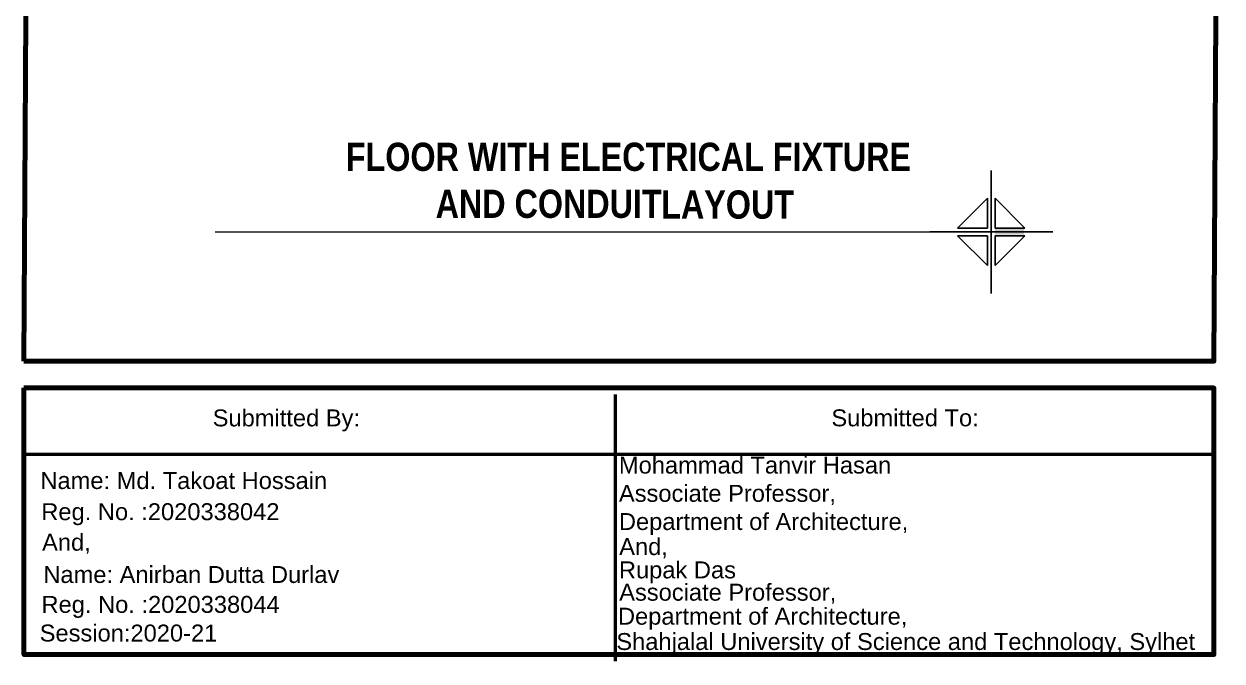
# Model space of a CAD drawing. Header units: inches. Extents: x 4161 to 8381, y 472 to 1500.
# Drawn here: x 5892 to 6590, y 477 to 848 of the extents above; entities that cross this region are included whole.
import ezdxf

# ---------------------------------------------------------------- set-up
doc = ezdxf.new("R2010")
doc.units = ezdxf.units.IN
doc.header["$MEASUREMENT"] = 0
doc.layers.get('0').update_dxf_attribs({"lineweight": 35})
for name, color, linetype in [('5.Texts', 50, 'Continuous'), ('rod', 252, 'Continuous'), ('tex', 21, 'Continuous')]:
    doc.layers.add(name, color=color, linetype=linetype)
doc.layers.add('Box', color=7, linetype='Continuous', lineweight=15)
doc.styles.get("Standard").update_dxf_attribs({"font": 'arial.ttf'})

# ---------------------------------------------------------------- blocks, each defined once
blk = doc.blocks.new('Title Box 2.0')
at = {"lineweight": 50, "ltscale": 0.5}
for p, q in [((5341.21, 665.14), (5341.21, 509.77)), ((4996.97, 630.33), (5689.78, 630.33))]:
    blk.add_line(p, q, dxfattribs=at)
at = {"lineweight": 100, "ltscale": 0.5}
for points in [[(4996.97, 684.44), (5689.78, 684.44), (5694.53, 1520.13), (5001.72, 1520.13), (4996.97, 684.44)], [(4996.97, 668.9), (4996.97, 513.53), (5689.78, 513.53), (5689.78, 668.9), (4996.97, 668.9)]]:
    blk.add_lwpolyline(points, dxfattribs=at)
at = {"color": 2, "insert": (5343.53, 554.81), "char_height": 9.8648, "width": 131.4114, "attachment_point": 1}
blk.add_mtext('Associate Professor,', dxfattribs=at)
at = {"layer": '5.Texts', "color": 2, "true_color": 0xf1eb1f}
for s, height, p in [('And,', 9.865, (5343.53, 571.53)), ('Rupak Das', 9.865, (5343.36, 557.95)), ('Department of Architecture,', 9.8648, (5342.82, 530.96)), ('Shahjalal University of Science and Technology, Sylhet', 9.8648, (5341.86, 516.21))]:
    blk.add_text(s, height=height, dxfattribs=at).set_placement(p)
at = {"layer": '5.Texts', "color": 2, "true_color": 0xf1eb1f, "attachment_point": 1}
for s, width, insert, char_height in [('\\pxqc;Submitted By:', 136.5251, (5081.47, 656.37), 9.8648), ('\\pxqc;Submitted To:', 136.5251, (5441.71, 656.4), 9.8648), ('\\pxqc;Name: Md. Takoat Hossain', 169.3729, (5005.33, 619.87), 9.8648), ('\\pxqc;Reg. No. :2020338042', 147.4744, (5002.66, 601.72), 9.8648), ('\\pxqc;And,', 136.5251, (4953.43, 583.94), 9.865), ('\\pxqc;Name: Anirban Dutta Durlav', 178.758, (5005.04, 565.13), 9.8648), ('\\pxqc;Reg. No. :2020338044', 147.4744, (5002.77, 547.71), 9.8648), ('\\pxqc;Session:2020-21', 136.5251, (4989.57, 531.02), 9.8648)]:
    blk.add_mtext_dynamic_manual_height_columns(s, width=width, gutter_width=1.23, heights=[43.94], dxfattribs=dict(at, insert=insert, char_height=char_height))
at = {"layer": '5.Texts', "color": 2, "true_color": 0xf1eb1f, "insert": (5343.37, 628.87), "char_height": 9.8648, "width": 174.9131, "attachment_point": 1}
blk.add_mtext('Mohammad Tanvir Hasan\\PAssociate Professor, \\PDepartment of Architecture,', dxfattribs=at)
blk = doc.blocks.new('north')
blk.add_hatch(color=253).paths.add_polyline_path([(-2, 1.5), (-2, -1.5), (-17.05, -1.5), (-17.05, 1.5)])
at = {"color": 253}
for p, q in [((0, -32.08), (0, 32.08)), ((-17.55, 2), (-2, 17.55)), ((-2, 2), (-2, 17.55)), ((2, 2), (2, 17.55)), ((17.55, 2), (2, 17.55)), ((-32.08, 0), (32.08, 0)), ((-2, 2), (-17.55, 2)), ((17.55, 2), (2, 2)), ((-2, -2), (-17.55, -2)), ((-2, -17.55), (-17.55, -2)), ((-2, -17.55), (-2, -2)), ((2, -17.55), (2, -2)), ((17.55, -2), (2, -2)), ((17.55, -2), (2, -17.55))]:
    blk.add_line(p, q, dxfattribs=at)
blk = doc.blocks.new('A$C7D5710E3')
at = {"layer": 'rod', "xscale": 1.59375, "yscale": 1.59375, "zscale": 1.59375}
blk.add_blockref('north', (92.63, -23.66), dxfattribs=at)
blk = doc.blocks.new('Symbol')
at = {"ltscale": 0.5}
blk.add_line((-20931.92, -93873.76), (-20515.79, -93873.76), dxfattribs=at)
at = {"layer": 'tex', "color": 253, "ltscale": 0.5, "xscale": -0.6999999999970897, "yscale": 0.6999999999970897, "zscale": 0.7}
blk.add_blockref('A$C7D5710E3', (-20415.15, -93857.2), dxfattribs=at)
blk = doc.blocks.new('Title Text')
at = {"layer": '5.Texts', "color": 2, "true_color": 0xf1eb1f, "char_height": 16.4192, "attachment_point": 1}
for s, insert, width in [('{\\fSwis721 Cn BT|b1|i0|c0|p34;\\C256; FLOOR WITH ELECTRICAL FIXTURE \\P           AND CONDUIT  }', (6338.43, 782.22), 837.0236), ('{\\fSwis721 Cn BT|b1|i0|c0|p34;\\C256;LAYOUT \\P\\pxqc;}', (6527.29, 754.39), 227.2354)]:
    blk.add_mtext(s, dxfattribs=dict(at, insert=insert, width=width))

msp = doc.modelspace()

# ---------------------------------------------------------------- block references
at = {"layer": 'Box'}
for name, p in [('Title Box 2.0', (895.331, -32.513)), ('Title Text', (-263.957, -2.968))]:
    msp.add_blockref(name, p, dxfattribs=at)
at = {"layer": 'Box', "lineweight": 13}
msp.add_blockref('Symbol', (26935.463, 94601.046), dxfattribs=at)

doc.saveas('drawing.dxf')
